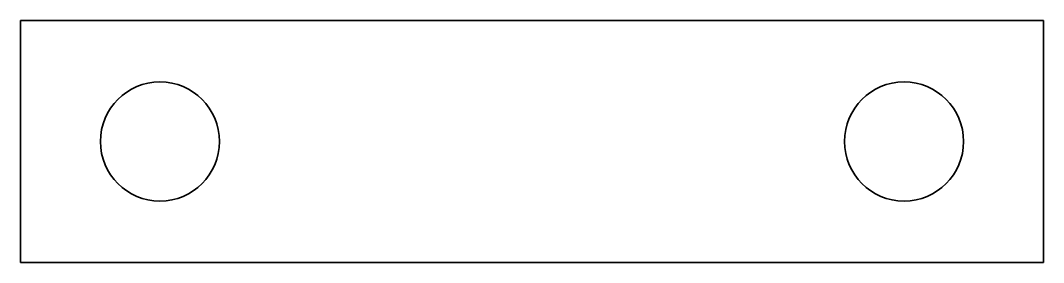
# Model space of a CAD drawing. Header units: inches. Extents: x 0 to 55, y 0 to 13.
import ezdxf

# ---------------------------------------------------------------- set-up
doc = ezdxf.new("R2010")
doc.units = ezdxf.units.IN
doc.header["$MEASUREMENT"] = 0
doc.layers.add('Visible (ANSI)', color=7, linetype='Continuous', lineweight=35)

# ---------------------------------------------------------------- blocks, each defined once
blk = doc.blocks.new('PC-AUT-V006-CGSR001_Sheet_4_PC-AUT-V006-CGSR001')
at = {"layer": 'Visible (ANSI)'}
for p, q in [((-27.5, -6.5), (-27.5, 6.5)), ((-27.5, 6.5), (27.5, 6.5)), ((27.5, -6.5), (27.5, 6.5)), ((27.5, -6.5), (-27.5, -6.5))]:
    blk.add_line(p, q, dxfattribs=at)
for centre in [(-20, 0), (20, 0)]:
    blk.add_circle(centre, 3.2, dxfattribs=at)

msp = doc.modelspace()

# ---------------------------------------------------------------- block references
msp.add_blockref('PC-AUT-V006-CGSR001_Sheet_4_PC-AUT-V006-CGSR001', (27.5, 6.5))

doc.saveas('drawing.dxf')
